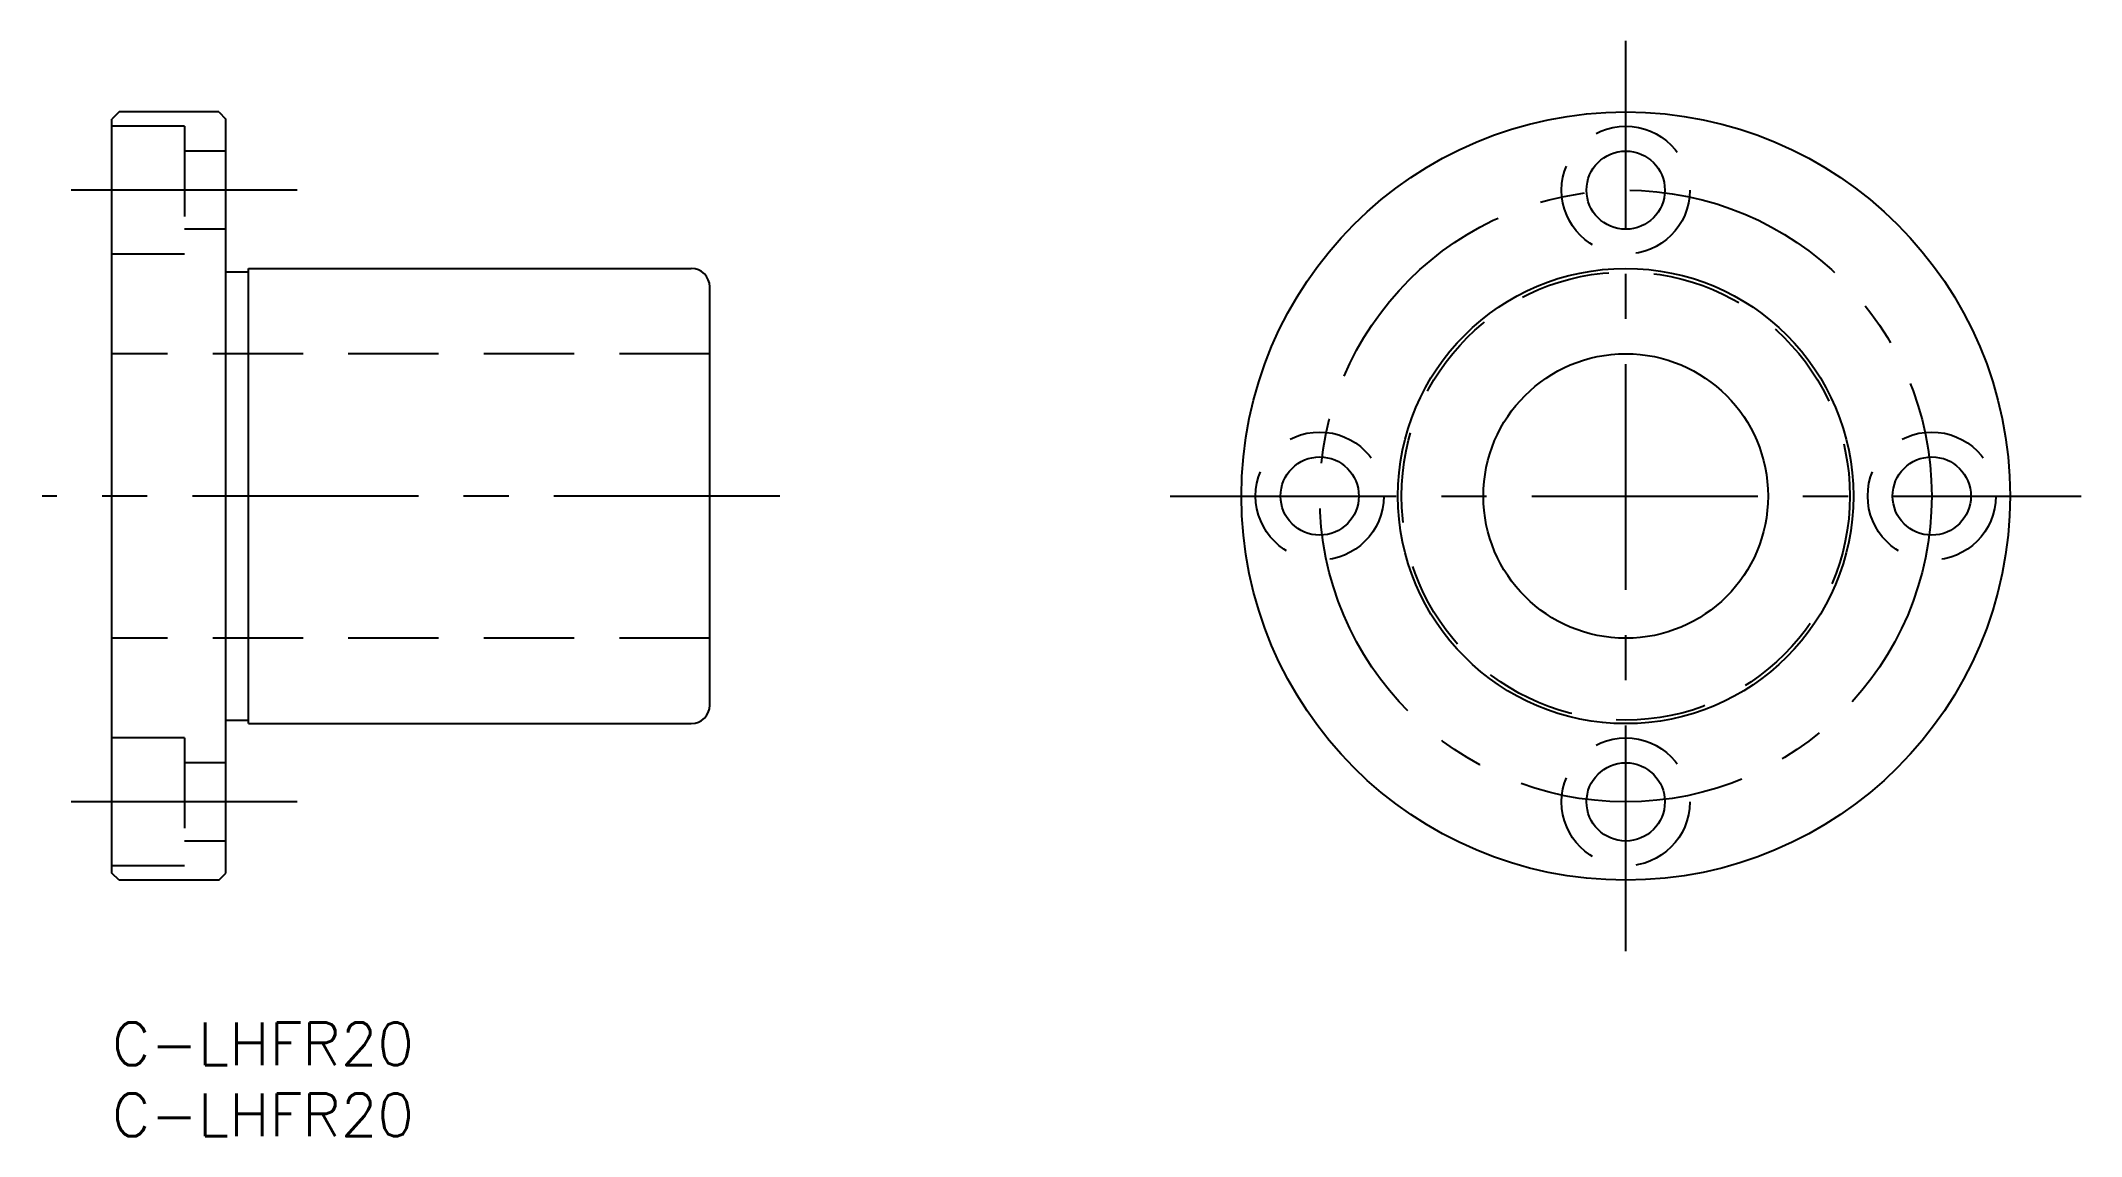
# Model space of a CAD drawing. Extents: x -5 to 138, y -8 to 69.
import ezdxf

# ---------------------------------------------------------------- set-up
doc = ezdxf.new("R2010")
doc.units = 0
doc.header["$LTSCALE"] = 0.5
doc.linetypes.add('CENTER', pattern=[50.8, 31.75, -6.35, 6.35, -6.35])
doc.linetypes.add('DASHED', pattern=[19.05, 12.7, -6.35])
for name, color, linetype in [('MSM_CENTER', 1, 'CENTER'), ('MSM_CONTINUOUS', 7, 'CONTINUOUS'), ('MSM_DASHED', 4, 'DASHED'), ('MSM_PART_NUMBER', 7, 'CONTINUOUS')]:
    doc.layers.add(name, color=color, linetype=linetype)
doc.styles.get("Standard").update_dxf_attribs({"font": 'txt.shx', "height": 3, "bigfont": 'bigfont.shx'})

# ---------------------------------------------------------------- blocks, each defined once
blk = doc.blocks.new('*U24')
at = {"layer": 'MSM_PART_NUMBER'}
blk.add_text('C-LHFR20', height=3, dxfattribs=at).set_placement((0, -3))
blk = doc.blocks.new('*U25')
at = {"layer": 'MSM_PART_NUMBER'}
blk.add_text('C-LHFR20', height=3, dxfattribs=at).set_placement((0, -8))

msp = doc.modelspace()

# ---------------------------------------------------------------- linework, layer by layer
at = {"layer": 'MSM_CENTER'}
for p, q in [((106.35, 5), (106.35, 69)), ((13, 58.5), (-5, 58.5)), ((46.93, 37), (-4.9, 37)), ((74.35, 37), (138.35, 37)), ((13, 15.5), (-5, 15.5))]:
    msp.add_line(p, q, dxfattribs=at)
msp.add_circle((106.35, 37), 21.5, dxfattribs=at)
at = {"layer": 'MSM_CONTINUOUS'}
for p, q in [((0.5, 64), (0, 63.5)), ((0, 10.5), (0, 63.5)), ((7.5, 64), (0.5, 64)), ((7.5, 64), (8, 63.5)), ((8, 10.5), (8, 63.5)), ((8, 52.75), (9.6, 52.75)), ((9.6, 53), (40.7, 53)), ((9.6, 21), (9.6, 53)), ((42, 22.3), (42, 51.7)), ((8, 21.25), (9.6, 21.25)), ((9.6, 21), (40.7, 21)), ((16.13, 21), (16.13, 21)), ((24.25, 21), (24.25, 21)), ((0.5, 10), (0, 10.5)), ((7.5, 10), (8, 10.5)), ((7.5, 10), (0.5, 10))]:
    msp.add_line(p, q, dxfattribs=at)
for centre, radius in [((106.35, 37), 27), ((106.35, 58.5), 2.75), ((106.35, 37), 16), ((106.35, 37), 10), ((84.85, 37), 2.75), ((127.85, 37), 2.75), ((106.35, 15.5), 2.75)]:
    msp.add_circle(centre, radius, dxfattribs=at)
for centre, start, end in [((40.7, 51.7), 0, 90), ((40.7, 22.3), 270, 0)]:
    msp.add_arc(centre, 1.3, start, end, dxfattribs=at)
at = {"layer": 'MSM_DASHED'}
for p, q in [((5.1, 63), (0, 63)), ((5.1, 63), (5.1, 54)), ((8, 61.25), (5.1, 61.25)), ((8, 55.75), (5.1, 55.75)), ((5.1, 54), (0, 54)), ((42, 47), (0, 47)), ((42, 27), (0, 27)), ((5.1, 20), (0, 20)), ((5.1, 20), (5.1, 11)), ((8, 18.25), (5.1, 18.25)), ((8, 12.75), (5.1, 12.75)), ((5.1, 11), (0, 11))]:
    msp.add_line(p, q, dxfattribs=at)
for centre, radius in [((106.35, 58.5), 4.5), ((106.35, 37), 15.75), ((84.85, 37), 4.5), ((127.85, 37), 4.5), ((106.35, 15.5), 4.5)]:
    msp.add_circle(centre, radius, dxfattribs=at)

# ---------------------------------------------------------------- block references
at = {"layer": 'MSM_CONTINUOUS'}
for name in ['*U24', '*U25']:
    msp.add_blockref(name, (0, 0), dxfattribs=at)

doc.saveas('drawing.dxf')
